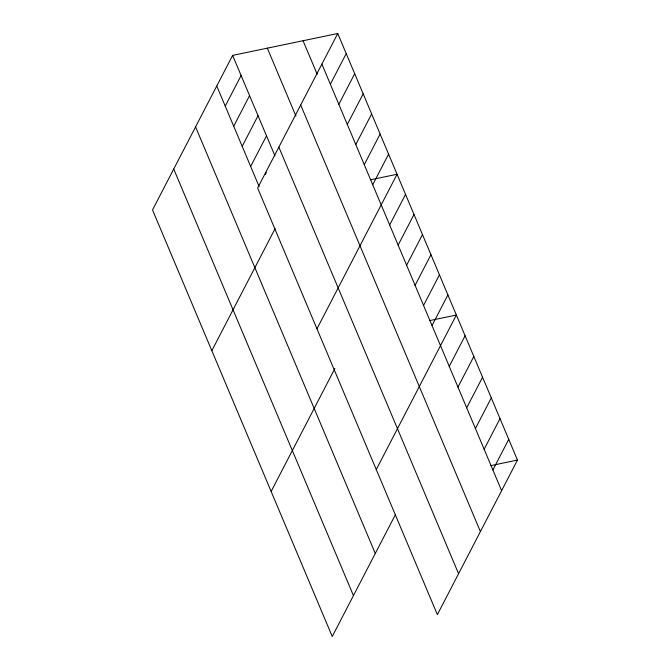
<?xml version="1.0" encoding="UTF-8"?>
<svg xmlns="http://www.w3.org/2000/svg" width="670" height="670" viewBox="0 0 670 670"><rect width="100%" height="100%" fill="white"/><g stroke="black" fill="none" stroke-linecap="round" stroke-linejoin="round"><path stroke-width="1" d="M337.755 33.5L257.649 188.027L437.376 614.608L517.475 460.072L337.755 33.5L232.624 55.392L152.525 209.928L332.245 636.5L395.518 514.434M225.237 106.111L241.1 75.501M233.704 126.22L249.575 95.617M242.18 146.328L258.042 115.726M250.655 166.445L266.518 135.834M265.379 174.493L266.333 172.642M330.36 84.219L346.222 53.608M338.827 104.327L354.698 73.717M211.837 350.695L275.11 228.629M347.303 124.436L363.165 93.834M355.778 144.544L371.641 113.942M364.246 164.661L380.116 134.05M372.721 184.769L388.583 154.159M316.96 328.803L397.059 174.267L370.535 179.794M389.664 224.986L405.534 194.384M398.139 245.094L414.001 214.492M271.141 491.462L334.899 368.475M406.615 265.211L422.477 234.601M415.082 285.32L430.952 254.709M423.557 305.428L439.419 274.817M432.033 325.536L447.895 294.934M376.264 469.569L456.37 315.042L429.839 320.562M449.235 366.364L465.097 335.762M457.962 387.084L473.824 356.482M466.689 407.804L482.559 377.202M475.424 428.524L491.286 397.921M484.15 449.243L500.013 418.641M492.877 469.963L508.739 439.353M490.943 465.6L517.475 460.072M321.885 64.111L501.604 490.683M303.058 40.728L317.178 74.244M300.688 105.006L480.407 531.578M267.322 48.173L295.964 116.161M278.846 147.132L458.573 573.713M232.624 55.392L274.993 155.942M216.762 86.003L259.123 186.553M195.565 126.898L375.284 553.47M173.723 169.033L353.45 595.605"/></g></svg>
